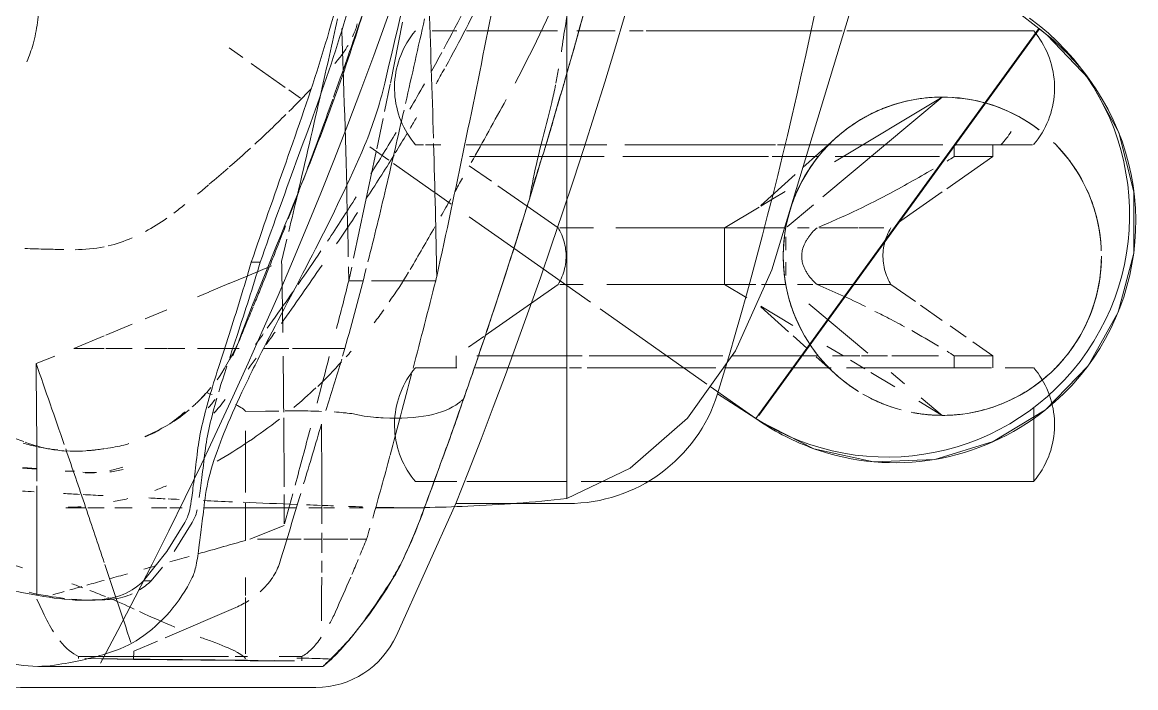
# Model space of a CAD drawing. Header units: inches. Extents: x -1221 to 179, y -822 to 880.
# Drawn here: x 80.446 to 85.07, y 173.128 to 175.889 of the extents above; entities that cross this region are included whole.
import ezdxf

# ---------------------------------------------------------------- set-up
doc = ezdxf.new("R2010")
doc.units = ezdxf.units.IN
doc.header["$MEASUREMENT"] = 0
doc.layers.add('X1$0$I-FURN', color=30, linetype='Continuous', lineweight=9)

# ---------------------------------------------------------------- blocks, each defined once
blk = doc.blocks.new('X1$0$Allsteel Seating Acuity Work-Conference Chair1 - Fully Adj_ Arms_ Mesh Back-5258284-FIRST FLOOR POWER _ SIGNAL')
at = {"layer": 'X1$0$I-FURN', "lineweight": 13}
for p, q in [((8.2173, 10.9618), (8.2312, 10.9664)), ((8.2312, 10.9664), (8.2452, 10.9705)), ((8.2452, 10.9705), (8.2594, 10.974)), ((6.6965, 10.9184), (6.1664, 10.2366)), ((6.1664, 10.2366), (6.6965, 10.9184)), ((6.6965, 10.9184), (6.7221, 10.9513)), ((8.3146, 9.7427), (6.6965, 10.9184)), ((6.698, 10.9203), (6.7221, 10.9513)), ((8.3024, 9.7547), (6.6983, 10.9202)), ((7.1292, 10.9316), (7.1416, 10.9239)), ((7.1416, 10.9239), (7.1537, 10.9157)), ((8.1153, 10.9057), (8.127, 10.9145)), ((8.127, 10.9145), (8.139, 10.9227)), ((8.139, 10.9227), (8.1514, 10.9305)), ((8.1514, 10.9305), (8.1641, 10.9378)), ((8.1641, 10.9378), (8.177, 10.9446)), ((6.706, 10.2547), (6.706, 10.8965)), ((6.706, 10.8965), (6.706, 10.1201)), ((7.1769, 10.8978), (7.1785, 10.8965)), ((7.1785, 10.7607), (7.1785, 10.891)), ((7.1785, 10.8701), (7.1785, 10.5926)), ((8.104, 10.8965), (8.1153, 10.9057)), ((8.104, 10.8952), (8.104, 10.8701)), ((8.104, 10.7788), (8.104, 10.8952)), ((8.5764, 10.8965), (8.2698, 10.8965)), ((8.5764, 10.8965), (8.5764, 9.2955)), ((8.5764, 10.8965), (8.5764, 10.7245)), ((8.5764, 9.6129), (8.5764, 10.8965)), ((8.104, 10.8601), (8.104, 10.8042)), ((7.1785, 10.5682), (7.1785, 10.7607)), ((7.2278, 10.7267), (7.1785, 10.7267)), ((7.361, 10.5364), (7.2278, 10.7267)), ((7.2278, 10.7265), (7.2278, 10.7267)), ((7.2278, 10.7267), (7.2278, 10.5825)), ((7.2278, 10.567), (7.2278, 10.7265)), ((8.0546, 10.7267), (7.9965, 10.6437)), ((8.0566, 10.7267), (8.0546, 10.7267)), ((8.0546, 10.7265), (8.0546, 10.7267)), ((8.0546, 10.7267), (8.0546, 10.6817)), ((8.0546, 10.567), (8.0546, 10.7265)), ((8.104, 10.7267), (8.0569, 10.7267)), ((8.104, 10.7265), (8.104, 10.7267)), ((8.104, 10.7216), (8.104, 10.6113)), ((8.104, 10.6226), (8.104, 10.7209)), ((8.104, 10.7013), (8.104, 10.5504)), ((8.104, 10.7001), (8.104, 10.5991)), ((8.5764, 10.7245), (8.5764, 9.6129)), ((7.9777, 10.6169), (7.9306, 10.5495)), ((7.1785, 10.5693), (7.1785, 10.5825)), ((7.2278, 10.567), (7.1801, 10.567)), ((8.0566, 10.567), (8.0546, 10.567)), ((8.104, 10.567), (8.0566, 10.567)), ((8.104, 10.5825), (8.104, 10.5361)), ((8.104, 10.5451), (8.104, 10.2381)), ((7.2491, 10.0702), (6.9807, 10.5172)), ((6.9807, 10.5172), (7.3952, 10.0211)), ((7.1785, 10.5196), (7.1785, 10.0611)), ((7.1785, 10.5097), (7.1785, 10.057)), ((7.2278, 10.5056), (7.2278, 10.0721)), ((7.5048, 10.3311), (7.3745, 10.5172)), ((7.9079, 10.5172), (7.8449, 10.4272)), ((8.0546, 10.5013), (8.0546, 10.3071)), ((8.104, 10.5315), (8.104, 10.1197)), ((8.3017, 10.5172), (8.2287, 10.4299)), ((8.3017, 10.5172), (8.2429, 10.4193)), ((7.8297, 10.4054), (7.7587, 10.3041)), ((8.1708, 10.3605), (8.1242, 10.3047)), ((8.1837, 10.3207), (8.1232, 10.2199)), ((7.5237, 10.1713), (7.5237, 10.2743)), ((7.5237, 10.2686), (7.5237, 10.1722)), ((7.5556, 10.2878), (7.5639, 10.2845)), ((7.6428, 10.2707), (7.6518, 10.271)), ((7.7459, 10.2968), (7.7538, 10.3011)), ((7.7538, 10.3011), (7.7587, 10.3041)), ((7.7587, 10.3041), (7.7587, 10.2743)), ((7.7587, 9.997), (7.7587, 10.3041)), ((7.7587, 10.2686), (7.7587, 10.23)), ((8.0546, 10.2899), (8.0546, 10.1811)), ((6.706, 10.1201), (6.706, 10.2547)), ((8.104, 10.2344), (8.104, 10.1255)), ((8.0431, 10.2076), (7.8384, 9.9627)), ((8.0546, 10.1742), (8.0546, 10.0616)), ((8.1083, 10.195), (8.0728, 10.1359)), ((7.5237, 10.0068), (7.5237, 10.1678)), ((7.5237, 10.1388), (7.5237, 10.0246)), ((7.7587, 10.1388), (7.7587, 10.0246)), ((6.706, 9.6129), (6.706, 10.102)), ((6.706, 10.102), (6.706, 9.6129)), ((8.0539, 10.1045), (8.014, 10.038)), ((7.1572, 10.0677), (7.2735, 9.9385)), ((7.1785, 10.0558), (7.1785, 9.9779)), ((7.1785, 10.0518), (7.1785, 9.9755)), ((7.1785, 9.9667), (7.1785, 10.0459)), ((7.1785, 9.9664), (7.1785, 10.0459)), ((8.0588, 9.994), (8.1252, 10.0677)), ((8.104, 10.0558), (8.104, 9.8492)), ((8.104, 10.0518), (8.104, 9.8483)), ((8.104, 9.8338), (8.104, 10.0459)), ((8.104, 9.6129), (8.104, 10.0459)), ((7.2278, 9.9533), (7.2278, 10.0021)), ((8.0546, 10.0033), (8.0546, 9.8189)), ((8.0546, 9.644), (8.0546, 9.9983)), ((7.1785, 9.9779), (7.1785, 9.8492)), ((7.1785, 9.9755), (7.1785, 9.8483)), ((7.1785, 9.8326), (7.1785, 9.9667)), ((7.1785, 9.8338), (7.1785, 9.9664)), ((7.2278, 9.9627), (7.2278, 9.8189)), ((7.2278, 9.8106), (7.2278, 9.9533)), ((7.4276, 9.9822), (7.5191, 9.8728)), ((7.5237, 9.9638), (7.5237, 9.9156)), ((7.7587, 9.9791), (7.7587, 9.9156)), ((7.9721, 9.8977), (8.0232, 9.9544)), ((7.3027, 9.9061), (7.4308, 9.7638)), ((7.9291, 9.8967), (7.8489, 9.7632)), ((7.403, 9.8139), (7.3722, 9.8652)), ((7.5237, 9.7423), (7.5237, 9.8627)), ((7.5612, 9.8672), (7.6158, 9.8672)), ((7.6666, 9.8672), (7.7212, 9.8672)), ((7.7587, 9.7668), (7.7587, 9.8672)), ((7.8516, 9.7638), (7.9552, 9.8788)), ((7.1785, 9.8241), (7.1785, 9.6129)), ((7.1785, 9.8233), (7.1785, 9.6129)), ((7.1785, 9.6129), (7.1785, 9.8118)), ((7.1785, 9.6129), (7.1785, 9.8103)), ((7.4335, 9.7632), (7.403, 9.8139)), ((7.5237, 9.8383), (7.5237, 9.7778)), ((7.5237, 9.7683), (7.5237, 9.8272)), ((7.7587, 9.8247), (7.7587, 9.7756)), ((7.7587, 9.8138), (7.7587, 9.7663)), ((8.0546, 9.8189), (8.0546, 9.6453)), ((8.104, 9.8462), (8.104, 9.6129)), ((8.104, 9.8452), (8.104, 9.6129)), ((8.104, 9.6129), (8.104, 9.8309)), ((7.2278, 9.7948), (7.2278, 9.6129)), ((7.2278, 9.6129), (7.2278, 9.7874)), ((7.5224, 9.6151), (7.4376, 9.7563)), ((8.3249, 9.7574), (8.3146, 9.7427)), ((8.3249, 9.7574), (8.316, 9.7448)), ((7.5237, 9.6143), (7.5237, 9.7423)), ((7.5237, 9.7245), (7.5237, 9.6144)), ((7.5237, 9.6143), (7.5237, 9.7175)), ((7.7587, 9.6129), (7.7587, 9.7423)), ((7.7587, 9.7245), (7.7587, 9.6129)), ((7.7587, 9.7175), (7.7587, 9.6129)), ((8.3146, 9.7427), (8.1814, 9.5533)), ((8.1814, 9.5533), (8.3146, 9.7427)), ((8.3147, 9.7427), (8.2127, 9.5842)), ((7.8142, 9.7053), (7.7587, 9.6129)), ((6.706, 9.2877), (6.706, 9.6129)), ((6.706, 9.6129), (6.706, 9.2877)), ((7.1785, 9.6129), (7.1785, 9.2806)), ((7.1785, 9.2045), (7.1785, 9.6129)), ((7.1785, 9.6129), (7.1785, 9.2752)), ((7.1785, 9.1988), (7.1785, 9.6129)), ((7.2278, 9.6129), (7.2278, 9.1902)), ((7.2278, 9.1902), (7.2278, 9.6129)), ((7.5237, 9.6129), (7.5237, 9.2584)), ((7.5237, 9.1613), (7.5237, 9.6129)), ((7.5728, 9.6129), (7.5263, 9.6129)), ((7.7587, 9.6129), (7.5728, 9.6129)), ((7.7587, 9.6129), (7.7587, 9.478)), ((7.7587, 9.1241), (7.7587, 9.6129)), ((8.0546, 9.606), (8.0546, 9.3587)), ((8.0546, 9.3587), (8.0546, 9.606)), ((8.104, 9.5767), (8.104, 9.438)), ((8.104, 9.438), (8.104, 9.5767)), ((8.104, 9.5759), (8.104, 9.4346)), ((8.104, 9.4346), (8.104, 9.5759)), ((8.5764, 9.6129), (8.5764, 9.0969)), ((8.5764, 9.0969), (8.5764, 9.6129)), ((8.1718, 9.5396), (7.86, 9.0963)), ((7.86, 9.0963), (8.1718, 9.5396)), ((7.7587, 9.4632), (7.7587, 9.2584)), ((8.104, 9.4358), (8.104, 9.2806)), ((8.104, 9.0471), (8.104, 9.4358)), ((8.104, 9.4323), (8.104, 9.2752)), ((8.104, 9.2752), (8.104, 9.4323)), ((8.0546, 9.3587), (8.0546, 9.2877)), ((8.0546, 9.0511), (8.0546, 9.3587)), ((6.706, 9.2179), (6.706, 9.2749)), ((6.706, 9.2749), (6.706, 9.2179)), ((7.1785, 9.2741), (7.1785, 9.2045)), ((7.1785, 9.2687), (7.1785, 9.1988)), ((8.0546, 9.2687), (8.0546, 9.0511)), ((8.104, 9.2638), (8.104, 9.1742)), ((8.104, 9.2583), (8.104, 9.1686)), ((8.104, 9.0431), (8.104, 9.2583)), ((7.5237, 9.2288), (7.5237, 9.1613)), ((7.7587, 9.2288), (7.7587, 9.1241)), ((6.706, 8.9992), (6.706, 9.159)), ((6.706, 9.159), (6.706, 8.9992)), ((8.104, 9.159), (8.104, 9.0471)), ((7.1785, 9.1246), (7.1785, 8.971)), ((7.1785, 8.971), (7.1785, 9.1246)), ((7.1785, 9.1193), (7.1785, 8.9694)), ((7.1785, 8.9694), (7.1785, 9.1193)), ((7.2278, 9.1137), (7.2278, 8.9582)), ((7.2278, 8.9582), (7.2278, 9.1137)), ((8.104, 9.1535), (8.104, 9.0431)), ((7.5237, 8.9285), (7.5237, 9.0689)), ((8.5764, 9.0969), (8.5764, 9.0173)), ((8.5764, 9.0173), (8.5764, 9.0969)), ((7.5237, 9.0381), (7.5237, 8.9349)), ((7.8317, 9.056), (7.6077, 8.7376)), ((7.6077, 8.7376), (7.8317, 9.056)), ((7.7587, 8.9285), (7.7587, 9.0255)), ((8.0546, 9.0211), (8.0546, 8.9582)), ((8.0546, 8.9582), (8.0546, 9.0211)), ((8.104, 9.019), (8.104, 8.971)), ((8.104, 8.971), (8.104, 9.019)), ((8.104, 9.0157), (8.104, 8.9694)), ((8.104, 8.9694), (8.104, 9.0157)), ((7.7587, 8.9743), (7.7587, 8.9349)), ((3.5117, 8.958), (6.8783, 8.958)), ((6.8783, 8.958), (8.6471, 8.958)), ((7.1785, 8.9579), (7.1785, 8.8417)), ((7.1785, 8.8417), (7.1785, 8.9579)), ((7.1785, 8.9549), (7.1785, 8.8506)), ((7.1785, 8.8506), (7.1785, 8.9549)), ((7.2278, 8.9579), (7.2278, 8.8236)), ((7.2278, 8.8236), (7.2278, 8.9579)), ((7.5287, 8.9246), (7.5237, 8.9217)), ((7.7185, 8.9412), (7.7101, 8.9441)), ((7.7268, 8.9379), (7.7185, 8.9412)), ((7.735, 8.9343), (7.7268, 8.9379)), ((7.7431, 8.9304), (7.735, 8.9343)), ((8.0546, 8.9579), (8.0546, 8.5848)), ((8.0546, 8.5848), (8.0546, 8.9579)), ((8.104, 8.9579), (8.104, 8.7118)), ((8.104, 8.5818), (8.104, 8.9579)), ((8.104, 8.9549), (8.104, 8.7254)), ((8.104, 8.5793), (8.104, 8.9549)), ((8.5764, 8.9549), (8.5764, 8.5427)), ((8.5764, 8.5427), (8.5764, 8.9549)), ((8.6675, 8.4974), (8.6675, 8.9634)), ((6.706, 8.7052), (6.706, 8.9196)), ((6.706, 8.9196), (6.706, 8.6047)), ((7.4337, 8.793), (7.5237, 8.9217)), ((7.7587, 8.9217), (7.9708, 8.6187)), ((7.1785, 8.8506), (7.1785, 8.7254)), ((7.1785, 8.5404), (7.1785, 8.8506)), ((7.1785, 8.8417), (7.1785, 8.7118)), ((7.1785, 8.5536), (7.1785, 8.8417)), ((7.2278, 8.8236), (7.2278, 8.5536)), ((7.2278, 8.5536), (7.2278, 8.8236)), ((7.3491, 8.6723), (7.4337, 8.793)), ((6.706, 8.6047), (6.706, 8.702)), ((7.1785, 8.7052), (7.1785, 8.5405)), ((7.1785, 8.6921), (7.1785, 8.5536)), ((7.6077, 8.7376), (7.4772, 8.552)), ((7.4772, 8.552), (7.6077, 8.7376)), ((8.104, 8.7052), (8.104, 8.5793)), ((8.104, 8.6921), (8.104, 8.5818)), ((6.706, 8.542), (6.706, 8.6047)), ((6.706, 8.6047), (6.706, 8.542)), ((7.2656, 8.553), (7.3302, 8.6452)), ((7.9747, 8.6132), (8.0192, 8.5496)), ((6.706, 8.3986), (6.706, 8.5012)), ((6.706, 8.5012), (6.706, 8.3986)), ((7.4248, 8.4774), (7.3771, 8.4097)), ((7.3771, 8.4097), (7.4248, 8.4774)), ((8.0546, 8.4991), (8.104, 8.4991)), ((8.104, 8.5012), (8.104, 8.3292)), ((8.104, 8.3292), (8.104, 8.5012)), ((8.5764, 8.5012), (8.5764, 8.373)), ((8.5764, 8.3648), (8.5764, 8.5012)), ((8.6675, 8.4974), (9.2149, 8.2503)), ((7.1785, 8.4355), (7.1785, 8.373)), ((7.1785, 8.3714), (7.1785, 8.4355)), ((7.7342, 8.4157), (7.7251, 8.418)), ((7.7433, 8.4135), (7.7342, 8.4157)), ((7.3758, 8.4078), (7.2569, 8.2388)), ((7.2569, 8.2388), (7.3758, 8.4078)), ((7.7433, 8.4135), (7.7436, 8.1469)), ((7.1785, 8.3292), (7.1671, 8.32)), ((7.1785, 8.363), (7.1785, 8.3292)), ((7.1785, 8.3292), (7.1785, 8.363)), ((8.5764, 8.3648), (8.5764, 8.3292)), ((8.5764, 8.3292), (8.5764, 8.3648)), ((6.6705, 8.276), (6.9227, 8.2254)), ((7.1054, 8.2811), (7.0922, 8.2748)), ((7.1184, 8.2879), (7.1054, 8.2811)), ((7.131, 8.2952), (7.1184, 8.2879)), ((7.1671, 8.32), (7.1554, 8.3113)), ((8.529, 8.2952), (8.5163, 8.2879)), ((8.6853, 8.164), (8.6853, 8.2921)), ((6.8214, 8.2632), (6.8077, 8.2683)), ((6.8923, 8.2461), (6.8778, 8.2483)), ((6.9652, 8.2433), (6.9506, 8.2427)), ((7.0512, 8.2593), (7.0372, 8.2552)), ((7.0651, 8.2639), (7.0512, 8.2593)), ((7.0788, 8.2691), (7.0651, 8.2639)), ((7.0922, 8.2748), (7.0788, 8.2691)), ((6.9273, 8.2245), (7.0411, 8.2012)), ((7.0692, 8.1955), (7.196, 8.1692)), ((7.243, 8.2189), (7.188, 8.1408)), ((7.188, 8.1408), (7.243, 8.2189)), ((7.207, 8.167), (7.6497, 8.0729)), ((8.3048, 8.1165), (8.3095, 8.1549)), ((7.7436, 8.1114), (7.7437, 8.0525)), ((8.2971, 8.0782), (8.3048, 8.1165)), ((8.6853, 8.0554), (8.6853, 8.1118)), ((8.8156, 8.1267), (8.8156, 8.0591)), ((7.7437, 8.0525), (7.6857, 8.0514)), ((7.6868, 8.0649), (7.7437, 8.0525)), ((8.8156, 8.049), (8.8156, 7.9468)), ((8.0248, 8.0364), (8.0566, 8.0269)), ((8.0248, 8.0364), (8.0248, 7.8188)), ((8.6853, 7.9484), (8.6853, 7.9933)), ((8.6853, 7.8873), (8.6853, 7.9405)), ((8.872, 7.9407), (8.7897, 7.9408)), ((8.8156, 7.9377), (8.8156, 7.8667)), ((8.9542, 7.9404), (8.9055, 7.9406)), ((9.3433, 6.764), (9.3433, 7.9457)), ((9.4304, 6.7151), (9.4304, 7.9165)), ((6.985, 7.8522), (6.9507, 7.8033)), ((6.9507, 7.8033), (6.985, 7.8522)), ((8.6274, 7.8203), (8.7517, 7.7865)), ((8.6853, 7.4512), (8.6853, 7.8351)), ((8.8156, 7.8545), (8.8156, 7.7955)), ((9.3206, 7.8571), (9.3023, 7.8573)), ((9.3023, 7.8573), (9.3023, 7.7633)), ((9.3193, 7.7441), (9.3202, 7.8251)), ((9.3206, 7.8278), (9.3207, 7.7631)), ((6.9407, 7.7891), (6.8413, 7.6478)), ((6.8413, 7.6478), (6.9407, 7.7891)), ((7.6631, 7.7739), (7.5702, 7.7961)), ((8.0248, 7.8033), (8.0248, 7.6991)), ((8.3929, 7.7834), (8.312, 7.7828)), ((8.7589, 7.7845), (8.8156, 7.6413)), ((8.8156, 7.7955), (8.8156, 7.6743)), ((7.7234, 7.6302), (7.6809, 7.7314)), ((8.2849, 7.7063), (8.284, 7.762)), ((7.666, 7.6478), (7.666, 7.6851)), ((8.2862, 7.6243), (8.2849, 7.7063)), ((9.318, 7.6316), (9.3185, 7.6767)), ((7.7546, 7.5557), (7.7234, 7.6302)), ((9.3023, 7.632), (9.3023, 7.5815)), ((9.3103, 6.958), (9.318, 7.6316)), ((6.8169, 7.613), (6.7765, 7.5557)), ((6.7765, 7.5557), (6.8169, 7.613)), ((8.0248, 7.5978), (8.0248, 7.5371)), ((8.3664, 7.6243), (8.6219, 7.6243)), ((8.6665, 7.6243), (8.8205, 7.6243)), ((8.9744, 7.6243), (9.0491, 7.6243)), ((9.0571, 7.6243), (9.1043, 7.6243)), ((9.099, 7.5832), (9.2248, 7.2901)), ((9.1043, 7.6243), (9.2913, 7.6243)), ((7.7893, 7.4731), (7.7551, 7.5546)), ((8.0248, 7.5371), (8.0248, 7.4731)), ((9.3023, 7.5537), (9.3023, 7.2472)), ((9.3193, 7.5789), (9.3152, 7.1594)), ((7.8095, 7.4249), (7.7898, 7.4719)), ((8.0248, 7.4725), (8.0248, 7.4249)), ((8.7243, 7.4139), (8.7351, 7.4085)), ((8.7351, 7.4085), (8.746, 7.4028)), ((8.746, 7.4028), (8.8672, 7.3283)), ((8.9736, 7.4036), (8.9721, 7.4043)), ((8.9752, 7.4028), (8.9736, 7.4036)), ((8.0248, 7.3716), (8.0248, 7.3006)), ((8.6853, 7.3093), (8.6853, 7.3603)), ((7.9009, 7.2069), (7.8631, 7.297)), ((8.0248, 7.297), (8.0248, 7.2062)), ((8.6853, 7.2339), (8.6853, 7.297)), ((8.9319, 7.2797), (8.9883, 7.2324)), ((8.9883, 7.201), (8.9883, 7.2324)), ((9.2385, 7.258), (9.2807, 7.1598)), ((9.3023, 7.2456), (9.3023, 6.9302)), ((7.9692, 7.044), (7.9235, 7.153)), ((8.0248, 7.1529), (8.0248, 7.0436)), ((8.6853, 7.0817), (8.6853, 7.1529)), ((9.3152, 7.1594), (9.2807, 7.1598)), ((9.3152, 7.1594), (9.3106, 6.9567)), ((9.0492, 7.0832), (8.9199, 7.0401)), ((8.0248, 6.9111), (7.9721, 7.037)), ((8.0248, 7.037), (8.0248, 6.9111)), ((8.6853, 6.9695), (8.6853, 7.037)), ((8.5404, 6.9583), (8.5404, 6.9975)), ((9.0691, 6.9601), (9.0691, 6.9918)), ((8.6853, 6.8775), (8.6853, 6.9588)), ((8.5334, 6.8755), (8.5334, 6.9144)), ((9.3023, 6.9302), (9.3061, 6.9302)), ((9.3061, 6.9302), (9.31, 6.9302)), ((8.086, 6.7541), (8.0554, 6.8326)), ((8.5176, 6.6989), (8.5219, 6.756)), ((8.5247, 6.7559), (8.5204, 6.6983)), ((9.0646, 6.7571), (9.1175, 6.7817))]:
    blk.add_line(p, q, dxfattribs=at)
at = {"layer": 'X1$0$I-FURN', "lineweight": 13, "flags": 128}
for points in [[(6.7221, 10.9513), (6.9062, 11.1264), (7.1284, 11.2495), (7.3745, 11.3127), (7.6285, 11.3118), (7.8741, 11.2469), (8.0955, 11.1222), (8.2783, 10.9458), (8.4108, 10.729), (8.4844, 10.4859), (8.4943, 10.232), (8.44, 9.9839), (8.3249, 9.7574)], [(6.706, 10.8965), (6.7174, 10.9057), (6.7291, 10.9145), (6.7411, 10.9227), (6.7535, 10.9305), (6.7661, 10.9378), (6.7791, 10.9446), (6.7923, 10.9509), (6.8057, 10.9566), (6.8194, 10.9618), (6.8332, 10.9664), (6.8473, 10.9705), (6.8615, 10.974), (6.8758, 10.977), (6.8902, 10.9794), (6.9047, 10.9811), (6.9193, 10.9824), (6.9339, 10.983), (6.9485, 10.983), (6.9631, 10.9825), (6.9777, 10.9814), (6.9922, 10.9796), (7.0066, 10.9774), (7.021, 10.9745), (7.0352, 10.9711), (7.0492, 10.9671), (7.0631, 10.9625), (7.0768, 10.9574), (7.0903, 10.9517), (7.1035, 10.9456), (7.1165, 10.9388), (7.1292, 10.9316)], [(8.177, 10.9446), (8.1902, 10.9509), (8.2037, 10.9566), (8.2173, 10.9618)], [(8.2594, 10.974), (8.2737, 10.977), (8.2881, 10.9794), (8.3027, 10.9811), (8.3172, 10.9824), (8.3318, 10.983), (8.3464, 10.983), (8.361, 10.9825), (8.3756, 10.9814), (8.3901, 10.9796), (8.4046, 10.9774), (8.4189, 10.9745), (8.4331, 10.9711), (8.4472, 10.9671), (8.4611, 10.9625), (8.4748, 10.9574), (8.4882, 10.9517), (8.5015, 10.9456), (8.5145, 10.9388), (8.5272, 10.9316), (8.5396, 10.9239), (8.5517, 10.9157), (8.5634, 10.907), (8.5748, 10.8978), (8.5764, 10.8965)], [(7.1537, 10.9157), (7.1655, 10.907), (7.1769, 10.8978)], [(7.6979, 9.8097), (6.6394, 10.131), (5.5394, 10.3766)], [(7.5237, 10.3041), (7.5314, 10.2995), (7.5393, 10.2953), (7.5474, 10.2914), (7.5556, 10.2878)], [(7.5639, 10.2845), (7.5724, 10.2816), (7.5809, 10.279), (7.5896, 10.2768), (7.5983, 10.2749), (7.6072, 10.2733)], [(7.6072, 10.2733), (7.616, 10.2722), (7.6249, 10.2713), (7.6339, 10.2708), (7.6428, 10.2707)], [(7.6518, 10.271), (7.6607, 10.2716), (7.6696, 10.2725)], [(7.6696, 10.2725), (7.6784, 10.2738), (7.6872, 10.2755), (7.6959, 10.2775), (7.7046, 10.2799), (7.7131, 10.2826), (7.7215, 10.2856)], [(7.7215, 10.2856), (7.7298, 10.289), (7.738, 10.2927), (7.7459, 10.2968)], [(8.6471, 8.958), (8.5211, 9.2215), (8.3133, 9.459), (8.0342, 9.6584), (7.6979, 9.8097)], [(7.6485, 8.9549), (7.6396, 8.955), (7.6307, 8.9547), (7.6217, 8.9541), (7.6128, 8.9532), (7.604, 8.9519), (7.5952, 8.9502), (7.5865, 8.9482), (7.5778, 8.9458), (7.5693, 8.9431), (7.5609, 8.9401), (7.5526, 8.9367), (7.5445, 8.933), (7.5365, 8.9289), (7.5287, 8.9246)], [(7.7101, 8.9441), (7.7015, 8.9467), (7.6928, 8.9489), (7.6841, 8.9508), (7.6753, 8.9524), (7.6664, 8.9536), (7.6575, 8.9544), (7.6485, 8.9549)], [(7.7587, 8.9217), (7.751, 8.9262), (7.7431, 8.9304)], [(6.8077, 8.2683), (6.7942, 8.274), (6.7809, 8.2801), (6.768, 8.2869), (6.7553, 8.2941), (6.7429, 8.3018), (6.7308, 8.31), (6.719, 8.3187), (6.7076, 8.3279), (6.706, 8.3292)], [(8.117, 8.3187), (8.1056, 8.3279), (8.104, 8.3292)], [(8.5764, 8.3292), (8.5651, 8.32), (8.5534, 8.3113), (8.5413, 8.303), (8.529, 8.2952)], [(7.1554, 8.3113), (7.1434, 8.303), (7.131, 8.2952)], [(8.3922, 8.2464), (8.3777, 8.2446), (8.3631, 8.2433), (8.3485, 8.2427), (8.3339, 8.2427), (8.3193, 8.2432), (8.3047, 8.2444), (8.2902, 8.2461), (8.2758, 8.2483), (8.2615, 8.2512), (8.2472, 8.2546), (8.2332, 8.2586), (8.2193, 8.2632), (8.2056, 8.2683), (8.1921, 8.274), (8.1789, 8.2801), (8.1659, 8.2869), (8.1532, 8.2941), (8.1408, 8.3018), (8.1287, 8.31), (8.117, 8.3187)], [(8.5163, 8.2879), (8.5033, 8.2811), (8.4901, 8.2748), (8.4767, 8.2691), (8.463, 8.2639), (8.4492, 8.2593), (8.4351, 8.2552)], [(6.8778, 8.2483), (6.8635, 8.2512), (6.8493, 8.2546), (6.8352, 8.2586), (6.8214, 8.2632)], [(6.9214, 8.2432), (6.9068, 8.2444), (6.8923, 8.2461)], [(6.9506, 8.2427), (6.936, 8.2427), (6.9214, 8.2432)], [(7.0372, 8.2552), (7.023, 8.2517), (7.0087, 8.2487), (6.9943, 8.2464), (6.9798, 8.2446), (6.9652, 8.2433)], [(8.4351, 8.2552), (8.4209, 8.2517), (8.4066, 8.2487), (8.3922, 8.2464)], [(9.0437, 8.1961), (9.1258, 8.1397), (9.204, 8.0782)], [(8.9883, 7.201), (8.8671, 7.297), (8.7458, 7.3716)]]:
    blk.add_lwpolyline(points, dxfattribs=at)
at = {"layer": 'X1$0$I-FURN', "lineweight": 13}
for centre, radius, start, end in [((7.4677, 10.2875), 1.0071, 327.2499, 144), ((7.498, 10.3201), 1.0002, 38.7251, 126.2772), ((7.6412, 10.5172), 0.6605, 95.3003, 135), ((7.6412, 10.5172), 0.6605, 91.9308, 114.4626), ((7.6412, 10.5172), 0.6605, 106.3296, 110.4297), ((7.6412, 10.5172), 0.6605, 101.3836, 106.3296), ((7.6412, 10.5172), 0.6605, 96.8838, 101.3836), ((7.6412, 10.5172), 0.6605, 53.7052, 90), ((7.6412, 10.5172), 0.6605, 60, 90), ((7.6412, 10.5172), 0.6605, 70.5729, 88.4919), ((7.498, 10.3201), 1.0002, 126.2772, 140.8692), ((7.6412, 10.5172), 0.6605, 117.9594, 135.6243), ((7.6412, 10.5172), 0.6605, 61.5558, 69.5703), ((7.6412, 10.5172), 0.6605, 120, 135), ((7.6412, 10.5172), 0.6605, 30, 60), ((7.6412, 10.5172), 0.6605, 50.7172, 55.9505), ((7.6412, 10.5172), 0.6605, 45, 49.9813), ((7.6412, 10.5172), 0.6605, 44.2586, 49.3428), ((7.6412, 10.5172), 0.6605, 29.0096, 42.3307), ((7.6412, 10.5172), 0.6605, 143.2944, 178.1475), ((7.6412, 10.5172), 0.6605, 142.5725, 164.469), ((7.6412, 10.5172), 0.6605, 142.5693, 151.2891), ((7.6412, 10.5172), 0.6605, 21.7063, 40.8366), ((7.498, 10.3201), 1.0002, 340.3571, 38.7251), ((7.6412, 10.5172), 0.6605, 10.1879, 29.1185), ((7.6412, 10.5172), 0.6605, 165, 180), ((7.6412, 10.5172), 0.6605, 360, 14.5925), ((7.6412, 10.5172), 0.6605, 360, 6.7787), ((7.6412, 10.5172), 0.6605, 178.1475, 180), ((7.6412, 10.5172), 0.6605, 180, 222.0077), ((7.6412, 10.5172), 0.6605, 180, 225), ((7.6412, 10.5172), 0.6605, 348.6761, 360), ((7.6412, 10.5172), 0.6605, 349.5399, 360), ((2.86, -8.097), 18.4737, 73.15715, 90.11641), ((7.6412, 10.5172), 0.6605, 330, 345), ((7.6412, 10.5172), 0.6605, 332.3203, 342.4146), ((0.0519, -13.0915), 23.2445, 68.24426, 112.87259), ((7.6412, 10.5172), 0.6605, 309.3309, 327.6157), ((7.6412, 10.5172), 0.6605, 322.0151, 328.2353), ((7.6412, 10.5172), 0.6605, 222.8858, 225), ((7.6412, 10.5172), 0.6605, 225, 240), ((7.6412, 10.5172), 0.6605, 225.1189, 270), ((7.6412, 10.5172), 0.6605, 310.0187, 314.8811), ((7.6412, 10.5172), 0.6605, 315, 317.1142), ((7.6412, 10.5172), 0.6605, 270, 307.0549), ((7.6412, 10.5172), 0.6605, 303.4372, 308.4371), ((7.6412, 10.5172), 0.6605, 240, 300), ((7.498, 10.3201), 1.0002, 325.7651, 340.3571), ((8.0165, 8.9634), 0.651, 360, 72.4565), ((0, -10.3529), 19.7214, 61.76295, 118.23705), ((9.0642, 7.9165), 0.3662, 0, 65.7027), ((8.8012, 6.6723), 0.6306, 326.2996, 3.8864)]:
    blk.add_arc(centre, radius, start, end, dxfattribs=at)
for centre, major_axis, ratio, start_param, end_param in [((12.8026, -108.2313), (-28.5184, 116.5152), 0.638264, 5.980793, 5.994463), ((8.7402, -42.3667), (52.841, 0), 0.961262, 1.590007, 1.600439), ((8.7402, -42.3667), (52.841, 0), 0.961262, 1.600881, 1.611755), ((11.4308, -112.8902), (-28.7339, 121.7409), 0.625221, 5.963092, 5.96756), ((11.2926, -106.3062), (-28.4288, 114.5467), 0.64321, 5.96922, 5.973676), ((11.2926, -106.3062), (-28.4288, 114.5467), 0.64321, 5.964764, 5.968874), ((11.4308, -112.8902), (-28.7339, 121.7409), 0.625221, 5.958657, 5.962792), ((-10.6148, 8.2514), (18.9283, 0), 0.248134, 6.262646, 6.271419), ((9.2436, -23.4303), (-7.5098, 31.8178), 0.625221, 5.946462, 5.958624), ((9.2436, -23.4303), (-7.5098, 31.8178), 0.625221, 5.942351, 5.944481), ((8.7402, -42.3725), (52.4666, 0), 0.961262, 1.591689, 1.606609), ((11.4127, -112.4255), (-28.5379, 120.9106), 0.625221, 5.965195, 5.967641), ((11.276, -105.8969), (-28.237, 113.7739), 0.64321, 5.969982, 5.973863), ((8.7402, -42.3725), (52.4666, 0), 0.961262, 1.606609, 1.609769), ((8.4397, -23.327), (-7.3217, 31.6563), 0.617887, 5.932554, 5.942779), ((11.4127, -112.4255), (-28.5379, 120.9106), 0.625221, 5.961354, 5.963754), ((11.276, -105.8969), (-28.237, 113.7739), 0.64321, 5.964534, 5.969982), ((8.7402, -42.9129), (52.9031, 0), 0.961262, 1.570585, 1.578399), ((10.0934, -115.7518), (-28.867, 124.8103), 0.617887, 5.943314, 5.946331), ((8.7402, -42.9129), (52.9031, 0), 0.961262, 1.562971, 1.566392), ((11.4127, -112.4255), (-28.5379, 120.9106), 0.625221, 5.957139, 5.960079), ((11.276, -105.8969), (-28.237, 113.7739), 0.64321, 5.962605, 5.964534), ((10.0934, -115.7518), (-28.867, 124.8103), 0.617887, 5.939367, 5.942841), ((8.7402, -42.6993), (52.5182, 0), 0.961262, 1.5857, 1.591307), ((8.7402, -42.6993), (52.5182, 0), 0.961262, 1.579395, 1.583814), ((8.7402, -42.6993), (52.5182, 0), 0.961262, 1.573497, 1.577406), ((8.7402, -42.6993), (52.5182, 0), 0.961262, 1.570577, 1.572899), ((9.3179, 7.5214), (0.0026, 0.25), 0.003024, 4.954539, 6.0254), ((181.8764, -76.1942), (-174.3932, 83.9746), 0.003882, 6.207906, 6.210165), ((8.3828, -60.5759), (0, 68.0431), 0.100696, 6.230177, 6.233325), ((51.9678, -152.1524), (-37.2013, 160.8448), 0.617887, 0.056184, 0.058193), ((51.9678, -152.1524), (-37.2013, 160.8448), 0.617887, 0.059599, 0.061975), ((51.9678, -152.1524), (-37.2013, 160.8448), 0.617887, 0.061975, 0.064471), ((51.9678, -152.1524), (-37.2013, 160.8448), 0.617887, 0.06466, 0.068139), ((8.7402, -42.8301), (51.5866, 0), 0.961262, 1.577, 1.583477), ((8.7402, -42.8301), (51.5866, 0), 0.961262, 1.573993, 1.577), ((8.7402, -42.8301), (51.5866, 0), 0.961262, 1.564862, 1.573621)]:
    blk.add_ellipse(centre, major_axis=major_axis, ratio=ratio, start_param=start_param, end_param=end_param, dxfattribs=at)
for points in [[(7.0619, 10.8345), (7.0431, 10.8002), (7.0233, 10.7572), (7.0077, 10.7042)], [(8.2747, 10.7042), (8.2591, 10.7572), (8.2393, 10.8002), (8.2205, 10.8345)], [(7.1785, 10.7607), (7.1615, 10.7768), (7.1433, 10.791), (7.1239, 10.8033)], [(7.005, 10.6948), (6.9924, 10.6494), (6.9846, 10.5959), (6.9816, 10.5385)], [(8.29, 10.641), (8.2867, 10.6585), (8.2829, 10.6757), (8.2786, 10.6913)], [(8.3017, 10.5172), (8.3017, 10.5469), (8.2997, 10.5751), (8.2963, 10.6017)], [(7.2463, 10.537), (7.2402, 10.547), (7.234, 10.557), (7.2278, 10.567)], [(8.0546, 10.567), (8.0484, 10.557), (8.0422, 10.5469), (8.036, 10.5369)], [(6.981, 10.5389), (6.9808, 10.5318), (6.9807, 10.5245), (6.9807, 10.5172)], [(8.0148, 10.5017), (7.9927, 10.4648), (7.9708, 10.4278), (7.9498, 10.3905)], [(8.2918, 10.4031), (8.2953, 10.4229), (8.3002, 10.4618), (8.3017, 10.4991), (8.3017, 10.5172)], [(7.9338, 10.3601), (7.9205, 10.3356), (7.9073, 10.3112), (7.8947, 10.2865)], [(7.8947, 10.2865), (7.8863, 10.2702), (7.8781, 10.2539), (7.8702, 10.2375)], [(7.85, 10.1977), (7.8176, 10.1315), (7.7872, 10.0646), (7.7587, 9.997)], [(7.1785, 10.0459), (7.1863, 10.0382), (7.1943, 10.0308), (7.2025, 10.0234)], [(8.0546, 10.0021), (8.0632, 10.009), (8.0801, 10.0233), (8.0962, 10.0382), (8.104, 10.0459)], [(7.2025, 10.0234), (7.2107, 10.0161), (7.2192, 10.009), (7.2278, 10.0021)], [(7.2278, 10.0021), (7.26, 9.9762), (7.3267, 9.9328), (7.4256, 9.89), (7.4916, 9.873), (7.5237, 9.8672)], [(8.0027, 9.9644), (8.0194, 9.9754), (8.036, 9.9874), (8.0522, 10.0002)], [(7.851, 9.8909), (7.8694, 9.8971), (7.888, 9.9033), (7.9064, 9.9123)], [(7.8037, 9.877), (7.8193, 9.881), (7.8352, 9.8849), (7.8511, 9.8899)], [(6.9227, 8.9467), (6.4259, 9.09), (5.4236, 9.3453), (3.8925, 9.6358), (2.8609, 9.7652), (2.3421, 9.8141)], [(6.9227, 8.2022), (6.5281, 8.295), (5.7375, 8.48), (4.5478, 8.7543), (3.3527, 9.0168), (2.5494, 9.1648), (2.1464, 9.233)], [(6.4534, 8.967), (6.6136, 8.8994), (6.7698, 8.8248), (6.923, 8.7432)], [(6.9237, 8.9128), (6.9039, 8.9169), (6.8838, 8.9205), (6.8637, 8.9241)], [(8.7505, 8.3427), (8.6813, 8.3695), (8.5142, 8.43), (8.1909, 8.5455), (7.8087, 8.6746), (7.382, 8.8114), (7.0772, 8.9014), (6.9227, 8.9467)], [(7.0128, 8.9205), (7.0286, 8.9159), (7.0601, 8.9067), (7.1074, 8.8932), (7.1539, 8.8796), (7.1838, 8.8702), (7.1985, 8.8655)], [(7.4046, 8.8025), (7.3941, 8.8047), (7.373, 8.8088), (7.3514, 8.8129), (7.3405, 8.8149)], [(7.3647, 8.8149), (7.3714, 8.8128), (7.3781, 8.8108), (7.3847, 8.8087)], [(7.3847, 8.8087), (7.3914, 8.8066), (7.398, 8.8046), (7.4046, 8.8025)], [(7.4046, 8.8025), (7.4846, 8.7772), (7.5588, 8.7541), (7.6253, 8.733)], [(6.9905, 8.7064), (7.0785, 8.6582), (7.1662, 8.6099), (7.2528, 8.5613)], [(7.6253, 8.733), (7.6917, 8.7118), (7.8062, 8.6744), (7.8947, 8.645), (7.9178, 8.6373)], [(6.4261, 8.6273), (6.5468, 8.5695), (6.6652, 8.5096), (6.7805, 8.4472)], [(6.8536, 8.4556), (6.7504, 8.5128), (6.6435, 8.5671), (6.5357, 8.6209)], [(7.9178, 8.6373), (7.9468, 8.6277), (7.9649, 8.6218), (7.9717, 8.6192)], [(7.9717, 8.6192), (8.0106, 8.6062), (8.0519, 8.5921), (8.0956, 8.5772)], [(8.0956, 8.5772), (8.1392, 8.5622), (8.1851, 8.5464), (8.2334, 8.5296)], [(7.3179, 8.5245), (7.3365, 8.514), (7.3551, 8.5035), (7.3735, 8.493)], [(8.25, 8.5093), (8.2472, 8.513), (8.2417, 8.52), (8.2362, 8.5264), (8.2334, 8.5296)], [(8.2334, 8.5296), (8.2961, 8.5085), (8.3706, 8.4818), (8.4568, 8.4504)], [(8.3122, 8.1961), (8.3158, 8.2685), (8.309, 8.3932), (8.2743, 8.4774), (8.25, 8.5093)], [(7.4031, 8.4764), (7.4274, 8.4626), (7.4516, 8.4488), (7.4757, 8.435)], [(6.7958, 8.4389), (6.8216, 8.4249), (6.8473, 8.4108), (6.8728, 8.3966)], [(6.9257, 8.4152), (6.9052, 8.4268), (6.8844, 8.4383), (6.8634, 8.4496)], [(8.4568, 8.4504), (8.4701, 8.4456), (8.4841, 8.4405), (8.4987, 8.4351)], [(8.4975, 8.4356), (8.5734, 8.4078), (8.6578, 8.3767), (8.7505, 8.3427)], [(7.5191, 8.4103), (7.5785, 8.3763), (7.6377, 8.3422), (7.6966, 8.308)], [(6.9263, 8.3667), (6.9614, 8.3468), (6.9962, 8.3268), (7.0308, 8.3065)], [(7.1108, 8.3073), (7.0957, 8.3163), (7.0805, 8.3254), (7.0653, 8.3344)], [(8.6832, 8.1645), (8.6847, 8.2312), (8.6858, 8.2981), (8.6852, 8.3662)], [(8.7505, 8.3427), (8.8012, 8.3233), (8.8492, 8.3026), (8.8946, 8.2803)], [(8.9721, 8.2393), (8.9574, 8.2497), (8.9049, 8.2773), (8.8087, 8.3186), (8.7505, 8.3427)], [(7.2124, 8.2455), (7.1859, 8.2618), (7.1595, 8.2781), (7.1329, 8.2943)], [(7.708, 8.3011), (7.7507, 8.2751), (7.7915, 8.2481), (7.8309, 8.2204)], [(6.7537, 8.0696), (6.5474, 8.1407), (6.3403, 8.2088), (6.132, 8.2734)], [(7.1275, 8.2495), (7.1856, 8.2147), (7.2427, 8.1795), (7.2997, 8.1441)], [(7.4054, 8.1236), (7.3449, 8.1627), (7.2842, 8.2021), (7.2225, 8.2407)], [(8.9062, 8.2746), (8.9296, 8.2629), (8.9515, 8.2504), (8.9731, 8.2377)], [(9.3383, 7.9509), (9.3081, 7.9892), (9.2168, 8.0755), (9.0639, 8.1814), (8.9721, 8.2393)], [(7.1818, 8.1186), (7.1401, 8.1358), (7.0552, 8.167), (6.9674, 8.1916), (6.9227, 8.2022)], [(7.359, 8.2069), (7.4608, 8.183), (7.5627, 8.1581), (7.6646, 8.1322)], [(7.864, 8.1981), (7.8822, 8.1851), (7.9001, 8.1718), (7.9176, 8.1584)], [(8.9932, 8.2274), (9.0105, 8.2172), (9.0273, 8.2068), (9.0437, 8.1961)], [(6.3633, 8.1186), (6.5178, 8.0803), (6.8203, 7.9927), (7.2531, 7.8334), (7.5304, 7.7325), (7.666, 7.6851)], [(6.6096, 8.1186), (6.8654, 8.0411), (7.3532, 7.859), (7.7934, 7.6692), (8.0016, 7.5934)], [(7.6918, 8.1253), (7.8028, 8.0969), (7.9138, 8.0673), (8.0248, 8.0364)], [(8.6794, 8.052), (8.6801, 8.0712), (8.6808, 8.0906), (8.6815, 8.11)], [(8.8824, 8.0992), (8.8602, 8.1085), (8.8379, 8.1176), (8.8156, 8.1267)], [(8.9617, 8.0658), (8.9413, 8.0745), (8.9209, 8.083), (8.9004, 8.0915)], [(7.666, 7.6478), (7.5305, 7.6937), (7.2532, 7.7912), (6.8203, 7.9432), (6.5178, 8.0253), (6.3633, 8.0607)], [(6.8222, 8.0459), (6.7994, 8.0538), (6.7765, 8.0617), (6.7537, 8.0696)], [(6.7665, 8.0496), (6.7802, 8.0417), (6.8063, 8.0248), (6.83, 8.005), (6.8413, 7.9944)], [(6.9806, 7.9896), (6.9284, 8.0082), (6.8755, 8.0269), (6.8222, 8.0459)], [(7.3949, 8.0839), (7.4567, 8.0444), (7.5182, 8.0047), (7.5787, 7.9648)], [(7.5903, 8.0016), (7.5469, 8.0308), (7.5034, 8.0602), (7.4596, 8.0895)], [(8.0351, 8.0629), (8.0432, 8.0558), (8.0513, 8.0487), (8.0594, 8.0416)], [(9.1175, 7.9973), (9.0694, 8.019), (9.0212, 8.0402), (8.9728, 8.061)], [(8.0796, 8.0229), (8.1146, 7.9904), (8.1493, 7.9572), (8.1822, 7.9236)], [(8.2877, 7.9917), (8.2886, 8.0058), (8.2896, 8.0198), (8.2906, 8.0311)], [(8.6755, 7.9441), (8.676, 7.9589), (8.6766, 7.9739), (8.6771, 7.9889)], [(9.1661, 7.9732), (9.151, 7.9814), (9.1348, 7.9895), (9.1175, 7.9973)], [(9.3133, 7.977), (9.3273, 7.9623), (9.3365, 7.9528), (9.3406, 7.9485)], [(7.6192, 7.9369), (7.666, 7.9055), (7.7126, 7.8741), (7.7583, 7.8424)], [(7.9202, 7.7727), (7.841, 7.8294), (7.7597, 7.8854), (7.678, 7.9419)], [(8.187, 7.916), (8.2153, 7.8857), (8.2434, 7.8552), (8.2693, 7.8244)], [(8.673, 7.8776), (8.6737, 7.8967), (8.6744, 7.9161), (8.6751, 7.9356)], [(9.3023, 7.8573), (9.2952, 7.8712), (9.2745, 7.8987), (9.2412, 7.9256), (9.2216, 7.9387)], [(9.3406, 7.9485), (9.3448, 7.9441), (9.3441, 7.9449), (9.3383, 7.9509)], [(6.9448, 7.8979), (6.9773, 7.8669), (7.0096, 7.8358), (7.0412, 7.8045)], [(7.4855, 7.8017), (7.4494, 7.8157), (7.4117, 7.8302), (7.3732, 7.8449)], [(7.7843, 7.8243), (7.7943, 7.8174), (7.8043, 7.8104), (7.8142, 7.8034)], [(8.6624, 7.6143), (8.6654, 7.6862), (8.6683, 7.761), (8.6711, 7.8366)], [(7.0533, 7.7913), (7.0953, 7.7488), (7.137, 7.7062), (7.1759, 7.6633)], [(7.6041, 7.7553), (7.5759, 7.7665), (7.5465, 7.778), (7.5159, 7.7899)], [(7.8143, 7.8034), (7.8572, 7.7735), (7.8991, 7.7435), (7.9405, 7.7134)], [(7.6806, 7.7249), (7.6563, 7.7346), (7.6307, 7.7448), (7.6041, 7.7553)], [(8.0082, 7.7091), (7.9909, 7.7217), (7.9735, 7.7343), (7.956, 7.7469)], [(8.3173, 7.7644), (8.3842, 7.6796), (8.4416, 7.5938), (8.4916, 7.5067)], [(7.9638, 7.6978), (7.9786, 7.6871), (7.9932, 7.6765), (8.0078, 7.6659)], [(7.1927, 7.6451), (7.2199, 7.6155), (7.2457, 7.5858), (7.2709, 7.556)], [(8.4488, 7.4249), (8.3831, 7.4325), (8.2374, 7.4673), (7.9708, 7.5544), (7.7717, 7.6177), (7.666, 7.6478)], [(8.1096, 7.6345), (8.0945, 7.6458), (8.0792, 7.657), (8.0639, 7.6682)], [(9.0698, 7.6381), (9.0806, 7.6213), (9.0903, 7.603), (9.099, 7.5832)], [(8.0016, 7.5934), (8.0681, 7.5607), (8.1192, 7.5303), (8.1547, 7.5061)], [(8.0551, 7.5699), (8.0368, 7.5794), (8.019, 7.5872), (8.0016, 7.5934)], [(8.256, 7.5823), (8.2677, 7.6056), (8.2778, 7.6197), (8.2862, 7.6243)], [(8.8205, 7.624), (8.829, 7.5942), (8.8374, 7.5644), (8.8459, 7.5346)], [(9.3127, 7.6243), (9.3036, 7.6197), (9.2931, 7.6056), (9.281, 7.5823)], [(7.2757, 7.5526), (7.2988, 7.5263), (7.3208, 7.4999), (7.3424, 7.4735)], [(8.0978, 7.5467), (8.134, 7.5349), (8.17, 7.5228), (8.2034, 7.5129)], [(8.2646, 7.5167), (8.2551, 7.5245), (8.2454, 7.5321), (8.2355, 7.5397)], [(8.6552, 7.4496), (8.657, 7.4894), (8.6588, 7.5293), (8.6605, 7.5701)], [(9.2808, 7.5819), (9.2688, 7.5585), (9.2552, 7.5261), (9.2402, 7.4851)], [(8.2305, 7.5053), (8.3115, 7.4815), (8.3844, 7.4637), (8.4503, 7.4561)], [(8.2355, 7.4977), (8.2416, 7.4931), (8.2476, 7.4885), (8.2535, 7.4838)], [(8.2923, 7.4929), (8.2833, 7.5009), (8.2741, 7.5089), (8.2646, 7.5167)], [(8.8463, 7.5332), (8.8564, 7.4976), (8.8665, 7.4619), (8.8766, 7.4262)], [(7.3457, 7.4709), (7.3585, 7.4557), (7.3709, 7.4405), (7.3832, 7.4252)], [(8.2394, 7.4316), (8.2216, 7.4485), (8.2039, 7.4652), (8.1865, 7.4804)], [(8.2078, 7.4627), (8.2091, 7.4664), (8.2105, 7.4702), (8.2118, 7.4739)], [(8.2118, 7.4739), (8.2132, 7.4776), (8.2145, 7.4814), (8.2158, 7.4851)], [(8.215, 7.4561), (8.2204, 7.451), (8.2299, 7.442), (8.2369, 7.435), (8.2398, 7.432)], [(8.2535, 7.4838), (8.2595, 7.4791), (8.2653, 7.4743), (8.2711, 7.4695)], [(8.4503, 7.4561), (8.4907, 7.4513), (8.5633, 7.4424), (8.619, 7.4351), (8.6426, 7.432)], [(8.8392, 7.432), (8.8134, 7.4351), (8.7555, 7.4423), (8.6852, 7.4513), (8.6468, 7.4561)], [(9.2402, 7.4851), (9.2343, 7.4687), (9.2282, 7.4521), (9.2219, 7.4353)], [(8.2398, 7.432), (8.2442, 7.4276), (8.2486, 7.4229), (8.2531, 7.4181)], [(8.2531, 7.4181), (8.2577, 7.4132), (8.2623, 7.4081), (8.2669, 7.4028)], [(8.6421, 7.4008), (8.6184, 7.4039), (8.5624, 7.4113), (8.4894, 7.4202), (8.4488, 7.4249)], [(8.7243, 7.3826), (8.7177, 7.3859), (8.6973, 7.3922), (8.6629, 7.398), (8.6421, 7.4008)], [(8.694, 7.4233), (8.7076, 7.4203), (8.7177, 7.4172), (8.7243, 7.4139)], [(8.9721, 7.4043), (8.9615, 7.4095), (8.9288, 7.4192), (8.8729, 7.4279), (8.8392, 7.432)], [(9.2279, 7.1841), (9.1958, 7.2311), (9.1216, 7.3146), (9.0273, 7.3769), (8.9752, 7.4028)], [(7.4268, 7.3718), (7.4391, 7.3564), (7.4512, 7.3411), (7.4631, 7.3257)], [(8.2781, 7.3898), (8.2951, 7.371), (8.3056, 7.3577), (8.3095, 7.3498)], [(8.3426, 7.2999), (8.3268, 7.3254), (8.3072, 7.3495), (8.2864, 7.3732)], [(8.2911, 7.3751), (8.3069, 7.3555), (8.3225, 7.3349), (8.337, 7.3092)], [(8.3095, 7.3498), (8.3161, 7.3423), (8.3145, 7.3446), (8.3045, 7.3565)], [(8.8869, 7.3899), (8.8945, 7.363), (8.902, 7.3362), (8.9096, 7.3093)], [(8.6484, 7.3034), (8.6491, 7.3185), (8.6499, 7.3337), (8.6506, 7.3488)], [(9.1804, 7.3309), (9.1607, 7.2834), (9.139, 7.2343), (9.1162, 7.1844)], [(7.484, 7.2974), (7.5046, 7.2683), (7.522, 7.2389), (7.5382, 7.2091)], [(8.3434, 7.2984), (8.3597, 7.2706), (8.3751, 7.2389), (8.3901, 7.2058)], [(8.3909, 7.2068), (8.3824, 7.2269), (8.3736, 7.2469), (8.363, 7.2662)], [(8.5942, 7.2957), (8.6006, 7.2798), (8.6069, 7.2639), (8.6129, 7.248)], [(8.6445, 7.2226), (8.6456, 7.2453), (8.6467, 7.2681), (8.6479, 7.2909)], [(8.9263, 7.2502), (8.9309, 7.2339), (8.9355, 7.2176), (8.9401, 7.2013)], [(8.9883, 7.2324), (8.9956, 7.2247), (9.0093, 7.2089), (9.021, 7.1924), (9.0263, 7.1841)], [(9.0261, 7.1529), (9.0208, 7.1613), (9.0092, 7.1777), (8.9956, 7.1933), (8.9883, 7.201)], [(9.3383, 6.8307), (9.3257, 6.9128), (9.2947, 7.054), (9.2521, 7.1485), (9.2279, 7.1841)], [(7.5651, 7.1532), (7.579, 7.1199), (7.5918, 7.0863), (7.5981, 7.0532)], [(8.6471, 7.1353), (8.6523, 7.1152), (8.6561, 7.0953), (8.6589, 7.0755)], [(8.9592, 7.1334), (8.9661, 7.1087), (8.9731, 7.084), (8.98, 7.0593)], [(9.0644, 6.8703), (9.0708, 6.9342), (9.0708, 7.0454), (9.0453, 7.1228), (9.0261, 7.1529)], [(9.0422, 7.1537), (9.0526, 7.1292), (9.0619, 7.1032), (9.0644, 7.0683)], [(9.1056, 7.1614), (9.0891, 7.1255), (9.0728, 7.0894), (9.0569, 7.0526)], [(8.5164, 7.1148), (8.5218, 7.0968), (8.5271, 7.0787), (8.5308, 7.0608)], [(8.5364, 7.0609), (8.5342, 7.079), (8.5306, 7.0972), (8.5262, 7.1153)], [(7.6018, 7.0369), (7.6104, 6.9963), (7.6145, 6.9561), (7.6142, 6.916)], [(8.6303, 6.9496), (8.6318, 6.977), (8.6333, 7.0048), (8.6348, 7.0328)], [(8.9863, 7.037), (8.993, 7.0129), (8.9997, 6.9889), (9.0065, 6.9648)], [(9.054, 7.0422), (9.0453, 7.0208), (9.0366, 6.9995), (9.0281, 6.978)], [(9.0644, 7.0683), (9.0676, 7.0449), (9.0676, 7.0173), (9.0668, 6.9887)], [(8.538, 6.949), (8.5395, 6.9651), (8.5404, 6.9813), (8.5405, 6.9975)], [(8.5382, 7.0046), (8.5396, 6.9891), (8.5394, 6.9737), (8.5386, 6.9584)], [(9.0691, 6.9824), (9.0688, 6.9573), (9.0673, 6.9306), (9.0644, 6.9022)], [(8.6257, 6.8675), (8.627, 6.8898), (8.6282, 6.9123), (8.6295, 6.9351)], [(8.6808, 6.9413), (8.6824, 6.9234), (8.6829, 6.9055), (8.6829, 6.8877)], [(9.0177, 6.9491), (9.0119, 6.9338), (9.0062, 6.9185), (9.0006, 6.9031)], [(9.0123, 6.9442), (9.0169, 6.9275), (9.0216, 6.9109), (9.0263, 6.8942)], [(9.2378, 6.8536), (9.2687, 6.8782), (9.2902, 6.9036), (9.3023, 6.9302)], [(8.9835, 6.4847), (9.0052, 6.5601), (9.0404, 6.6999), (9.0591, 6.8173), (9.0644, 6.8703)], [(9.0329, 6.8703), (9.0372, 6.855), (9.0415, 6.8397), (9.0458, 6.8244)], [(9.0611, 6.8728), (9.0556, 6.8275), (9.0487, 6.7804), (9.036, 6.7254)], [(9.1175, 6.7817), (9.1488, 6.7967), (9.1766, 6.8118), (9.2006, 6.8272)], [(9.2915, 6.5146), (9.314, 6.5742), (9.3444, 6.6865), (9.3453, 6.785), (9.3383, 6.8307)], [(8.4165, 6.7008), (8.4225, 6.7197), (8.4275, 6.7386), (8.4316, 6.7575)], [(8.6156, 6.6976), (8.6166, 6.7136), (8.6175, 6.7297), (8.6185, 6.7461)], [(8.9344, 6.6986), (8.9172, 6.6403), (8.9019, 6.5793), (8.887, 6.5179)]]:
    blk.add_open_spline(points, degree=3, dxfattribs=at)
for points, knots in [([(6.9807, 10.5172), (6.9807, 10.4991), (6.9822, 10.4618), (6.9884, 10.4131), (6.9963, 10.3732), (7.0039, 10.3428), (7.0115, 10.3172), (7.0186, 10.2966), (7.0243, 10.2811), (7.0305, 10.2655), (7.0394, 10.2446), (7.05, 10.2223), (7.0589, 10.2054), (7.0624, 10.199)], [0, 0, 0, 0, 0.125, 0.25, 0.3125, 0.375, 0.4375, 0.46875, 0.5, 0.53125, 0.5625, 0.625, 0.6638915, 0.6638915, 0.6638915, 0.6638915]), ([(7.5204, 10.0048), (7.4796, 10.1009), (7.405, 10.2617), (7.3167, 10.4156), (7.2798, 10.4786)], [0.0131571, 0.0131571, 0.0131571, 0.0131571, 0.5, 0.8407335, 0.8407335, 0.8407335, 0.8407335]), ([(8.2305, 10.2189), (8.2357, 10.2291), (8.2431, 10.2447), (8.252, 10.2655), (8.2561, 10.2759), (8.2581, 10.2811)], [0.3759306, 0.3759306, 0.3759306, 0.3759306, 0.4375, 0.46875, 0.5, 0.5, 0.5, 0.5]), ([(7.0875, 10.1571), (7.0907, 10.1522), (7.0973, 10.1423), (7.111, 10.123), (7.1366, 10.0898), (7.1611, 10.063), (7.1785, 10.0459)], [0.75, 0.75, 0.75, 0.75, 0.78125, 0.8125, 0.875, 1, 1, 1, 1]), ([(8.104, 10.0459), (8.1214, 10.063), (8.1458, 10.0898), (8.1714, 10.123), (8.1851, 10.1423), (8.1917, 10.1522), (8.1949, 10.1571)], [0, 0, 0, 0, 0.125, 0.1875, 0.21875, 0.25, 0.25, 0.25, 0.25]), ([(7.5645, 9.9601), (7.5608, 9.9627), (7.5534, 9.9679), (7.5395, 9.9797), (7.5298, 9.9897), (7.5237, 9.997)], [0.8, 0.8, 0.8, 0.8, 0.85, 0.9, 1, 1, 1, 1]), ([(7.7587, 9.997), (7.7526, 9.9898), (7.743, 9.9798), (7.7291, 9.9681), (7.7219, 9.9628), (7.7181, 9.9603)], [0, 0, 0, 0, 0.1, 0.15, 0.2, 0.2, 0.2, 0.2]), ([(7.6141, 9.9365), (7.6053, 9.9385), (7.5925, 9.9435), (7.5761, 9.9526), (7.5683, 9.9576), (7.5645, 9.9601)], [0.6, 0.6, 0.6, 0.6, 0.7, 0.75, 0.8, 0.8, 0.8, 0.8]), ([(7.7181, 9.9603), (7.7143, 9.9577), (7.7066, 9.9528), (7.6903, 9.9437), (7.6754, 9.9378), (7.6622, 9.9353), (7.6531, 9.934), (7.6415, 9.9334), (7.6298, 9.934), (7.6207, 9.9352), (7.6163, 9.936), (7.6141, 9.9365)], [0.2, 0.2, 0.2, 0.2, 0.25, 0.3, 0.4, 0.425, 0.45, 0.5, 0.55, 0.575, 0.6, 0.6, 0.6, 0.6]), ([(7.5237, 9.8672), (7.5523, 9.8621), (7.6075, 9.8556), (7.6915, 9.8573), (7.7373, 9.8634), (7.7587, 9.8672)], [0, 0, 0, 0, 0.4, 0.7, 1, 1, 1, 1]), ([(6.793, 8.9354), (6.7156, 8.9465), (6.5517, 8.9736), (6.3893, 9.0089), (6.3037, 9.0301)], [0.0558536, 0.0558536, 0.0558536, 0.0558536, 0.5, 1, 1, 1, 1]), ([(6.6263, 9.0301), (6.6917, 9.0126), (6.7889, 8.9849), (6.9015, 8.9529), (6.9654, 8.9346), (6.997, 8.9252), (7.0128, 8.9205)], [0, 0, 0, 0, 0.25, 0.375, 0.4375, 0.5, 0.5, 0.5, 0.5]), ([(8.684, 8.3669), (8.6831, 8.4263), (8.6774, 8.6195), (8.6622, 8.8184), (8.6471, 8.958)], [0.2751055, 0.2751055, 0.2751055, 0.2751055, 0.5, 1, 1, 1, 1]), ([(7.3405, 8.8149), (7.2873, 8.8246), (7.1779, 8.8505), (7.0387, 8.8878), (6.9546, 8.9065), (6.9299, 8.9116)], [0, 0, 0, 0, 0.3333333, 0.6666667, 0.8037151, 0.8037151, 0.8037151, 0.8037151]), ([(7.1985, 8.8655), (7.2132, 8.8608), (7.2421, 8.8513), (7.2983, 8.8333), (7.3386, 8.8214), (7.3647, 8.8149)], [0.75, 0.75, 0.75, 0.75, 0.8125, 0.875, 1, 1, 1, 1]), ([(8.6468, 7.4561), (8.5584, 7.4668), (8.4123, 7.5147), (8.1853, 7.6174), (7.9422, 7.7387), (7.6165, 7.9162), (7.3308, 8.0541), (7.1818, 8.1186)], [0, 0, 0, 0, 0.25, 0.375, 0.5, 0.75, 1, 1, 1, 1]), ([(6.677, 8.0882), (6.685, 8.086), (6.7006, 8.0811), (6.7187, 8.0737), (6.7289, 8.0691), (6.7316, 8.0678)], [0.3333333, 0.3333333, 0.3333333, 0.3333333, 0.4166667, 0.5, 0.5306626, 0.5306626, 0.5306626, 0.5306626]), ([(8.2906, 8.03), (8.2911, 8.0357), (8.2932, 8.0569), (8.2955, 8.0715), (8.2971, 8.0782)], [0.7142857, 0.7142857, 0.7142857, 0.7142857, 0.7857143, 1, 1, 1, 1]), ([(9.204, 8.0782), (9.2078, 8.0754), (9.2141, 8.0702), (9.2239, 8.0615), (9.2318, 8.0543), (9.2405, 8.0464), (9.25, 8.0379), (9.26, 8.0289), (9.2701, 8.0194), (9.2804, 8.0094), (9.2946, 7.9954), (9.3057, 7.9845), (9.3133, 7.977)], [0, 0, 0, 0, 0.166667, 0.25, 0.333333, 0.416667, 0.5, 0.583333, 0.666667, 0.75, 0.833333, 1, 1, 1, 1]), ([(7.3429, 7.8565), (7.2684, 7.8848), (7.1532, 7.9279), (7.03, 7.972), (6.9901, 7.9862)], [0.6867483, 0.6867483, 0.6867483, 0.6867483, 0.8333333, 0.9027135, 0.9027135, 0.9027135, 0.9027135]), ([(9.3133, 7.977), (9.3117, 7.9498), (9.3099, 7.9035), (9.3094, 7.854), (9.3094, 7.8375)], [0, 0, 0, 0, 0.5, 0.75, 0.75, 0.75, 0.75]), ([(8.2835, 7.7883), (8.2829, 7.8237), (8.2831, 7.8766), (8.2845, 7.9256), (8.2851, 7.9398)], [0, 0, 0, 0, 0.2857143, 0.4098449, 0.4098449, 0.4098449, 0.4098449]), ([(7.8476, 7.6573), (7.8296, 7.6647), (7.7815, 7.6844), (7.7235, 7.7078), (7.6865, 7.7226)], [0.2651249, 0.2651249, 0.2651249, 0.2651249, 0.3333333, 0.4311631, 0.4311631, 0.4311631, 0.4311631]), ([(8.9126, 7.7659), (8.9338, 7.7594), (8.96, 7.7468), (8.9907, 7.725), (9.0106, 7.7087), (9.0253, 7.6945), (9.0346, 7.6842)], [-1, -1, -1, -1, -0.7, -0.625, -0.55, -0.4, -0.4, -0.4, -0.4]), ([(7.666, 7.6851), (7.7719, 7.654), (7.9057, 7.6101), (8.03, 7.5689), (8.061, 7.5587)], [0, 0, 0, 0, 0.3333333, 0.4475005, 0.4475005, 0.4475005, 0.4475005]), ([(7.9717, 7.6059), (7.9646, 7.6093), (7.9343, 7.6215), (7.8761, 7.6455), (7.852, 7.6554)], [0, 0, 0, 0, 0.1666667, 0.2594608, 0.2594608, 0.2594608, 0.2594608]), ([(8.4191, 7.1393), (8.4212, 7.1328), (8.4297, 7.1041), (8.435, 7.0706), (8.4392, 7.0423)], [0.1199947, 0.1199947, 0.1199947, 0.1199947, 0.1666667, 0.3208805, 0.3208805, 0.3208805, 0.3208805]), ([(8.4485, 6.9612), (8.4481, 6.9686), (8.4463, 6.9946), (8.4426, 7.0201), (8.4394, 7.0383)], [0.47984275, 0.47984275, 0.47984275, 0.47984275, 0.5, 0.55169515, 0.55169515, 0.55169515, 0.55169515]), ([(8.4402, 7.0354), (8.4446, 7.0043), (8.4517, 6.956), (8.4503, 6.9002), (8.4493, 6.8832)], [0.3333333, 0.3333333, 0.3333333, 0.3333333, 0.5, 0.5703728, 0.5703728, 0.5703728, 0.5703728]), ([(7.6135, 6.8698), (7.6131, 6.8458), (7.612, 6.7909), (7.6105, 6.7378), (7.6096, 6.708)], [0.1944895, 0.1944895, 0.1944895, 0.1944895, 0.5, 0.8980881, 0.8980881, 0.8980881, 0.8980881]), ([(8.4497, 6.8775), (8.4484, 6.8562), (8.4413, 6.8024), (8.4269, 6.7459), (8.4136, 6.7097)], [0.5788967, 0.5788967, 0.5788967, 0.5788967, 0.6666667, 0.7910725, 0.7910725, 0.7910725, 0.7910725]), ([(8.433, 6.764), (8.4367, 6.7818), (8.4411, 6.8086), (8.4444, 6.8351), (8.4453, 6.8442)], [0.30376283, 0.30376283, 0.30376283, 0.30376283, 0.35, 0.3741105, 0.3741105, 0.3741105, 0.3741105]), ([(6.8341, 6.7162), (6.811, 6.7262), (6.76, 6.7441), (6.6721, 6.7621), (6.6093, 6.7655), (6.5769, 6.7651)], [0.0316042, 0.0316042, 0.0316042, 0.0316042, 0.3333333, 0.6666667, 1, 1, 1, 1]), ([(8.4101, 6.7028), (8.4064, 6.6926), (8.3841, 6.6335), (8.3554, 6.5699), (8.3267, 6.5146)], [0.7980381, 0.7980381, 0.7980381, 0.7980381, 0.8333333, 1, 1, 1, 1])]:
    blk.add_open_spline(points, degree=3, knots=knots, dxfattribs=at)
blk = doc.blocks.new('X1')
at = {"layer": 'X1$0$I-FURN', "rotation": 269.9999999999997}
blk.add_blockref('X1$0$Allsteel Seating Acuity Work-Conference Chair1 - Fully Adj_ Arms_ Mesh Back-5258284-FIRST FLOOR POWER _ SIGNAL', (73.7495, 182.56), dxfattribs=at)

msp = doc.modelspace()

# ---------------------------------------------------------------- block references
at = {"color": 253}
msp.add_blockref('X1', (0, 0), dxfattribs=at)

doc.saveas('drawing.dxf')
